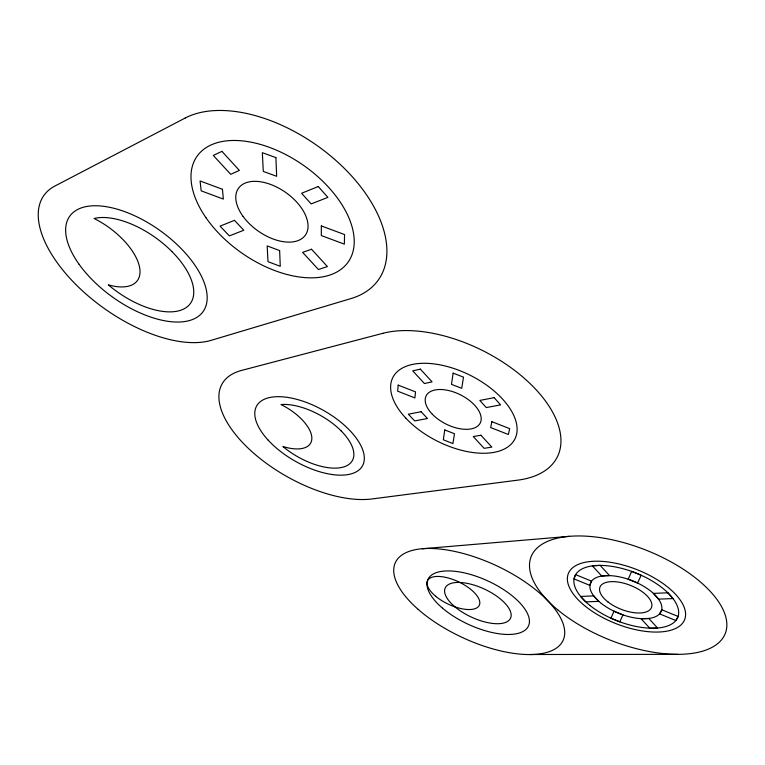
<?xml version="1.0" encoding="UTF-8"?>
<svg xmlns="http://www.w3.org/2000/svg" width="765" height="765" viewBox="0 0 765 765"><rect width="100%" height="100%" fill="white"/><g stroke="black" fill="none" stroke-linecap="round" stroke-linejoin="round"><path stroke-width="1.15" d="M422.337 548.763L569.351 536.332M529.457 654.505L677.761 654.352M321.338 225.943L321.329 235.572L344.346 244.14L344.566 234.549L321.338 225.943M398.192 385.12L397.657 391.173L414.888 397.915L415.538 391.89L398.192 385.12M444.781 429.93L443.327 439.779L452.909 443.576L454.477 433.755L444.781 429.93M453.138 373.148L451.484 384.365L461.716 388.324L463.504 377.145L453.138 373.148M491.847 421.687L490.661 427.568L508.381 434.501L509.691 428.649L491.847 421.687M575.586 574.63L574.027 578.904L589.901 585.388L591.565 581.142L575.586 574.63M614.018 611.225L610.939 618.187L619.774 621.83L622.959 614.897L614.018 611.225M631.66 571.417L628.199 579.239L637.589 583.045L641.166 575.261L631.66 571.417M661.715 609.762L659.602 613.874L675.877 620.53L678.096 616.447L661.715 609.762M185.13 118.059L54.908 186.038A114.014 56.887 35.6 0 0 77.026 285.68A114.014 56.887 35.6 0 0 211.197 340.329L350.953 298.579A128.329 74.702 35 0 0 350.772 175.061A128.329 74.702 35 0 0 185.13 118.059M221.917 151.355L213.301 155.429L230.705 174.305L239.378 170.423L221.917 151.355M234.463 220.339L220.091 226.144L229.357 235.888L243.786 230.246L234.463 220.339M318.269 186.526L301.592 193.258L311.135 203.92L327.869 197.38L318.269 186.526M311.537 249.237L302.634 252.364L318.45 269.529L327.401 266.555L311.537 249.237M382.863 333.31L241.663 370.403A101.468 48.568 29.6 0 0 246.244 446.301A101.468 48.568 29.6 0 0 371.886 498.962L517.742 480.152A114.081 61.563 26.7 0 0 536.495 390.15A114.081 61.563 26.7 0 0 382.863 333.31M420.396 369.132L412.756 370.862L424.422 383.533L432.072 381.888L420.396 369.132M421.132 411.733L408.328 414.2L414.678 420.913L427.492 418.522L421.132 411.733M494.142 397.657L479.827 400.42L486.253 407.563L500.578 404.895L494.142 397.657M480.956 435.247L473.239 436.528L484.092 448.319L491.828 447.114L480.956 435.247M600.181 565.392L592.378 565.88L601.73 576.035L609.533 575.605L600.181 565.392M593.726 595.897L580.635 596.442L585.78 601.873L598.861 601.376L593.726 595.897M667.835 592.798L653.367 593.401L658.512 599.129L672.971 598.574L667.835 592.798M648.816 618.474L641.003 618.675L649.772 628.189L657.584 628.046L648.816 618.474M275.907 157.609L262.328 152.684L263.303 171.417L276.662 176.294L275.907 157.609M222.452 189.271L200.076 180.97L201.166 190.839L223.342 199.091L222.452 189.271M279.636 250.595L267.176 245.9L267.999 261.668L280.267 266.325L279.636 250.595M171.819 251.446A66.545 33.153 35.6 0 0 94.076 218.494A53.282 25.962 36.4 0 1 139.44 266.641A53.282 25.962 36.4 0 1 108.334 284.867A66.545 33.153 35.6 0 0 184.145 308.792A66.545 33.153 35.6 0 0 171.819 251.446M243.098 216.447A40.832 23.705 34.9 0 0 305.206 235.371A40.832 23.705 34.9 0 0 267.444 183.37A40.832 23.705 34.9 0 0 243.098 216.447M205.948 217.681A92.24 53.617 34.9 0 0 346.727 263.935A92.24 53.617 34.9 0 0 265.111 145.857A92.24 53.617 34.9 0 0 205.948 217.681M78.977 264.145A81.979 40.861 35.6 0 0 200.956 314.119A81.979 40.861 35.6 0 0 129.295 213.416A81.979 40.861 35.6 0 0 78.977 264.145M341.247 431.001A49.362 23.591 29.6 0 0 280.994 404.532A39.359 18.647 30.4 0 1 311.833 437.637A39.359 18.647 30.4 0 1 282.907 446.492A49.362 23.591 29.6 0 0 342.892 467.176A49.362 23.591 29.6 0 0 341.247 431.001M267.922 439.885A60.798 29.06 29.6 0 0 361.204 467.74A60.798 29.06 29.6 0 0 299.526 400.114A60.798 29.06 29.6 0 0 267.922 439.885M432.302 414.19A30.265 16.294 26.7 0 0 479.789 423.781A30.265 16.294 26.7 0 0 447.458 390.274A30.265 16.294 26.7 0 0 432.302 414.19M405.68 418.006A68.324 36.806 26.7 0 0 513.411 441.472A68.324 36.806 26.7 0 0 442.476 365.364A68.324 36.806 26.7 0 0 405.68 418.006M607.965 601.95A27.712 12.833 21.6 0 0 651.264 607.993A27.712 12.833 21.6 0 0 617.89 582.002A27.712 12.833 21.6 0 0 607.965 601.95M601.309 603.413A38.107 17.643 21.6 0 0 660.96 611.952A38.107 17.643 21.6 0 0 615.347 576.141A38.107 17.643 21.6 0 0 601.309 603.413M590.102 605.593A55.443 25.685 21.6 0 0 677.188 618.579A55.443 25.685 21.6 0 0 611.503 566.301A55.443 25.685 21.6 0 0 590.102 605.593M585.483 606.387A62.548 28.974 21.6 0 0 683.853 621.295A62.548 28.974 21.6 0 0 610.078 562.256A62.548 28.974 21.6 0 0 585.483 606.387M435.687 596.27A28.64 12.297 25.4 0 0 479.234 605.402A28.64 12.297 25.4 0 0 445.383 577.298A28.64 12.297 25.4 0 0 435.687 596.27M442.505 608.146A55.396 23.791 24.9 0 0 527.907 627.051A55.396 23.791 24.9 0 0 464.24 572.861A55.396 23.791 24.9 0 0 442.505 608.146M454.984 606.875A35.993 15.453 24.9 0 0 510.265 618.732A35.993 15.453 24.9 0 0 468.4 583.609A35.993 15.453 24.9 0 0 454.984 606.875M557.857 609.954A104.394 48.425 21.6 0 0 723.288 637.398A104.394 48.425 21.6 0 0 603.356 538.111A104.394 48.425 21.6 0 0 557.857 609.954M418.178 609.389A92.441 39.742 24.9 0 0 561.634 642.944A92.441 39.742 24.9 0 0 457.929 552.148A92.441 39.742 24.9 0 0 418.178 609.389"/></g></svg>
